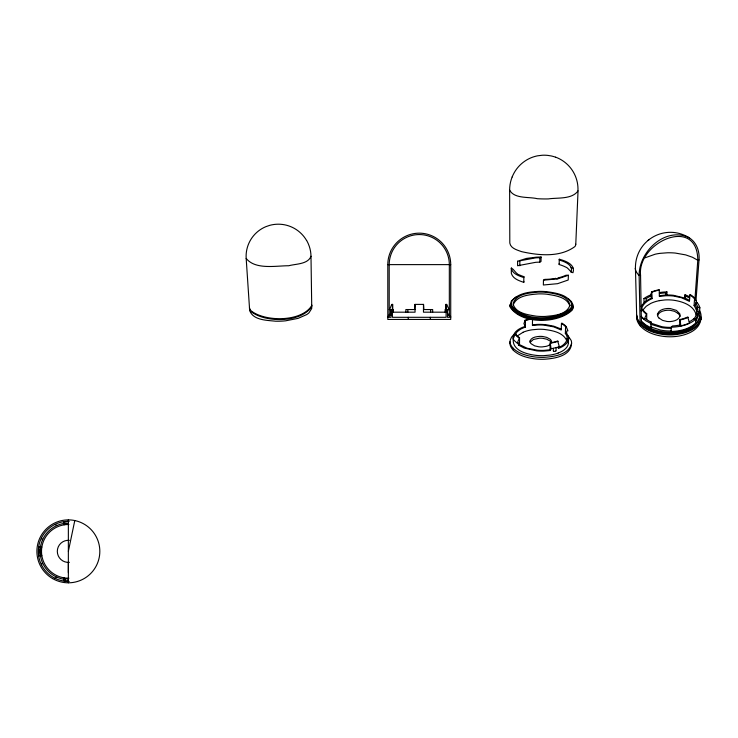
<?xml version="1.0" encoding="UTF-8"?>
<svg xmlns="http://www.w3.org/2000/svg" width="738" height="738" viewBox="0 0 738 738"><rect width="100%" height="100%" fill="white"/><g stroke="black" fill="none" stroke-linecap="round" stroke-linejoin="round"><path stroke-width="1.11" d="M68.357 581.396L68.357 579.302M68.357 572.605L68.357 519.884M387.801 317.248L391.011 317.303L391.011 309.545L389.203 309.545M387.801 316.39L387.801 264.619A31.457 31.457 0 0 1 419.267 233.162A31.457 31.457 0 0 1 450.724 264.619L450.724 319.434L387.801 319.434L387.801 316.39L389.203 316.39L389.203 264.619A30.064 30.064 0 0 1 419.258 234.555A30.064 30.064 0 0 1 449.331 264.619L449.331 316.39L450.724 316.39M513.039 299.61C519.672 292.848 529.958 291.861 538.934 291.39A69.87 69.87 0 0 1 547.153 291.713C555.834 293.069 568.002 294.508 571.682 303.835A5.655 5.655 0 0 1 571.784 305.154L571.738 306.122A6.301 6.301 0 0 1 570.861 309.038C557.873 321.934 522.716 323.161 511.582 306.279A5.793 5.793 0 0 1 511.397 304.84L511.425 304.324M641.377 321.122L645.547 324.794L650.999 327.783L650.999 326.288M652.18 298.604L651.765 291.842L650.529 295.255L651.35 295.837L651.35 298.004L652.18 298.604C647.106 300.68 641.636 304.656 641.304 310.615M391.02 313.198L391.02 312.589M517.587 261.234L517.578 265.754L535.604 262.331A73.671 73.671 0 0 1 539.801 262.147L541.028 261.501L541.111 257.045A81.291 81.291 0 0 0 536.129 257.193L526.498 258.411L517.587 261.234L535.668 257.866A75.359 75.359 0 0 1 539.884 257.691L541.111 257.045M518.371 345.033L518.38 342.709L517.227 343.105L519.534 337.755L519.506 344.637L527.098 348.216L537.439 350.218A54.354 54.354 0 0 0 543.971 350.375L550.022 349.803L550.52 350.485L543.851 351.103A57.167 57.167 0 0 1 536.812 350.882L524.192 348.059L518.371 345.033L519.506 344.637M568.601 298.908L571.452 301.602L573.039 304.895A5.959 5.959 0 0 1 573.149 306.288L573.112 307.119A6.614 6.614 0 0 1 572.208 310.071C558.675 323.65 521.803 324.914 510.198 307.202A6.098 6.098 0 0 1 510.004 305.698L510.013 305.292M519.829 265.781L519.847 261.261M636.663 315.384L636.663 315.716A11.504 11.504 0 0 0 637.364 319.369C641.553 329.268 653.268 333.069 663.093 334.499A55.129 55.129 0 0 0 672.964 334.868C683.296 334.13 696.128 330.928 700.482 320.375A11.245 11.245 0 0 0 700.999 317.847L701.026 317.469M449.331 309.545C446.61 308.198 446.61 315.763 449.331 314.416M523.777 282.359L523.86 276.63A35.728 35.728 0 0 1 520.53 275.394C515.844 274.435 514.469 269.591 511.323 267.968L511.333 272.737A4.566 4.566 0 0 0 511.434 273.706C513.159 278.863 519.118 280.754 523.777 282.359L523.832 281.409M525.447 320.532L525.391 327.119L524.617 326.611L524.635 324.397L523.86 323.89L525.059 320.292L525.447 320.532A41.18 41.18 0 0 1 531.701 319.074M700.888 318.733C699.735 331.371 684.089 336.131 673.185 336.694A54.612 54.612 0 0 1 664.025 336.454C655.316 335.384 646.156 332.534 640.141 325.79M651.765 291.833A38.874 38.874 0 0 1 659.219 289.748L659.366 296.501L665.104 295.8A48.173 48.173 0 0 1 673.388 296.03L681.405 297.7L689.458 301.381L689.873 294.877L690.399 294.656M249.527 308.133L249.536 308.53A5.387 5.387 0 0 0 250.394 311.012C263.623 322.737 300.929 323.41 311.63 306.639A4.843 4.843 0 0 0 311.713 305.68L311.685 305.274M532.513 319.185L532.43 325.495L538.03 325.006A54.372 54.372 0 0 1 544.035 325.135L553.712 326.851L561.231 330.034L561.461 323.401L561.978 323.226M539.801 262.147L539.884 257.691M555.446 278.457A69.51 69.51 0 0 1 544.792 279.37L543.463 280.172L543.362 284.997L557.596 283.678L568.205 280.016L568.389 275.265L565.981 275.228A34.935 34.935 0 0 1 558.029 277.857L558.029 278.54M510.004 305.698L511.36 300.938L516.166 296.888M665.759 295.034L665.805 292.875L666.958 291.907L666.884 294.997M567.079 339.581L567.116 338.216M550.022 349.803L550.207 342.829A40.12 40.12 0 0 0 557.688 340.993L559.321 346.722A35.258 35.258 0 0 1 558.629 346.98L551.083 348.816L550.585 348.124L550.52 350.485M571.738 306.122L571.738 305.735M553.334 351.048L553.417 348.391M556.018 350.808L556.111 347.746M559.192 264.527L559.256 259.222A46.762 46.762 0 0 1 563.26 260.449C568.389 262.221 575.4 265.984 572.956 272.746C569.801 271.925 568.555 267.626 564.939 266.722A35.415 35.415 0 0 0 559.183 264.555L559.109 263.715M558.398 347.054L558.352 348.493C562.753 346.814 568.002 343.936 568.592 338.742A6.697 6.697 0 0 0 568.278 336.27L566.609 333.281L566.692 331.021L567.946 330.836L566.231 326.685L565.603 326.777A16.245 16.245 0 0 0 561.443 323.447M306.63 240.477A32.49 32.49 0 0 1 308.364 243.946A32.297 32.297 0 0 1 310.993 256.224C308.014 264.416 295.689 263.807 288.752 265.745C275.781 265.735 255.33 269.979 246.178 258.42A32.075 32.075 0 0 1 265.883 226.667L269.628 225.376A32.638 32.638 0 0 1 306.593 240.505M679.643 325.089L679.919 319.526A35.452 35.452 0 0 0 687.751 316.98L689.486 322.94A36.66 36.66 0 0 1 682.918 325.32L680.888 325.827L680.288 324.951A47.5 47.5 0 0 1 672.539 325.938L671.248 327.211L671.091 331.482C679.809 331.214 689.126 329.231 695.694 323.133L696.017 318.927L693.582 318.936A23.044 23.044 0 0 1 689.237 321.805M558.38 347.552C564.09 345.744 570.391 339.194 565.354 333.475L565.603 326.777M699.652 316.427L699.624 316.842A10.701 10.701 0 0 1 699.107 319.36C694.901 329.406 682.659 332.432 672.788 333.133A52.905 52.905 0 0 1 663.379 332.783C655.353 331.676 646.968 328.982 641.405 322.801L640.556 275.219C637.088 242.175 697.65 215.127 697.788 260.274L695.002 298.549M570.954 272.23C573.011 267.387 568.915 263.9 565.096 262.184A35.996 35.996 0 0 0 559.33 260.053L559.256 259.222M568.186 335.984L571.157 340.421A7.721 7.721 0 0 1 571.59 343.253C570.991 356.279 554.118 358.677 543.897 359.258A62.01 62.01 0 0 1 535.336 358.908C527.458 357.902 519.109 355.836 513.224 350.19M575.778 244.204L578.038 190.93C571.784 199.592 557.707 197.48 548.269 198.919A136.585 136.585 0 0 1 537.31 198.707C529.128 196.603 514.22 199.122 509.635 190.044A34.88 34.88 0 0 1 512.154 176.954M523.86 276.63L523.814 277.571C519.165 275.994 513.196 274.185 511.425 269.056A4.41 4.41 0 0 1 511.323 268.106M636.728 316.657L636.71 317.543L635.446 268.281A35.073 35.073 0 0 1 666.359 232.562A34.769 34.769 0 0 1 689.652 238.097C696.773 242.728 699.781 251.75 699.024 259.951L695.98 300.698M684.827 298.041L685.012 294.776A37.352 37.352 0 0 1 689.753 296.851M689.532 300.329L685.058 298.134L685.012 294.776M414.627 309.545L414.95 304.397L423.575 304.397L423.898 309.545M513.242 338.779C512.449 332.183 519.248 328.318 524.617 326.611M568.315 343.013L568.592 338.742M696.155 309.296L694.089 305.495L694.559 298.927L695.205 298.798L696.82 302.774L695.611 303.014L695.371 305.237L697.696 309.656M697.595 309.314L697.77 307.091A12.721 12.721 0 0 0 695.51 303.05L695.611 303.014M699.624 316.842L699.698 315.919A10.636 10.636 0 0 0 699.218 311.823M700.842 319.628L701.063 317.091A11.817 11.817 0 0 0 699.587 310.541M568.426 343.022C567.965 348.308 562.651 351.316 558.205 353.022M697.558 317.266L698 313.373A9.732 9.732 0 0 0 697.696 309.665M571.581 343.253C568.915 354.886 553.878 356.666 543.934 357.358A62.462 62.462 0 0 1 535.364 357.007C527.486 356.011 519.128 353.963 513.224 348.327M64.16 577.863L63.726 580.621A29.649 29.649 0 0 0 68.357 580.99M68.357 551.341L74.787 520.548M530.05 341.039C531.268 337.266 536.129 336.666 539.515 336.39A21.919 21.919 0 0 1 542.734 336.5L546.757 337.386L550.188 339.259A5.618 5.618 0 0 1 550.631 339.701L551.378 340.864A2.749 2.749 0 0 1 551.572 341.952A2.648 2.648 0 0 1 551.47 342.616M513.297 304.693C517.08 295.366 529.616 294.73 538.205 293.909A65.184 65.184 0 0 1 546.434 294.158C554.515 295.495 566.895 296.722 569.828 305.947M657.595 315.633C658.84 311.796 663.462 310.569 667.032 310.274A19.16 19.16 0 0 1 670.372 310.347L674.587 311.335L678.287 313.576M657.613 313.862C658.886 310.025 663.499 308.825 667.078 308.521A19.345 19.345 0 0 1 670.427 308.595L676.405 310.384L679.735 313.742A3.976 3.976 0 0 1 679.919 316.307C678.563 320.043 674.08 321.233 670.528 321.537A19.345 19.345 0 0 1 667.014 321.464L662.613 320.384L658.923 318.004M389.618 309.545L391.712 304.397L392.745 304.397L392.745 312.183L415.06 312.183L415.06 304.397M641.193 310.882L641.848 309.296L642.558 309.157A16.162 16.162 0 0 0 646.709 313.65L646.728 319.637M530.17 342.321L533.399 339.471L539.478 338.198A21.762 21.762 0 0 1 542.688 338.308L546.71 339.194L550.142 341.076A4.502 4.502 0 0 1 551.323 342.635M515.244 334.388L517.237 331.666L520.401 329.314A27.832 27.832 0 0 1 525.401 327.128M41.448 564.745L42.518 562.753M641.11 306.215L645.316 301.427L651.35 298.004M642.992 309.859L646.248 306.252L650.75 303.419A35.23 35.23 0 0 1 659.32 300.68M693.895 318.936L695.021 317.414A9.732 9.732 0 0 0 696.248 309.268M517.301 335.938L523.03 332.303M513.759 334.628L511.535 337.174L510.336 339.877A7.472 7.472 0 0 0 510.115 341.694L510.124 343.345A7.472 7.472 0 0 1 510.17 342.607M696.017 318.927C689.366 325.006 679.993 326.943 671.248 327.211M648.139 240.376L649.412 239.37M550.17 344.452L549.312 345.07M54.963 578.26L56.955 577.19M568.389 275.265L557.744 278.872L543.463 280.172M645.012 257.82L655.187 254.204A57.859 57.859 0 0 1 660.187 253.337L667.401 252.783A69.621 69.621 0 0 1 675.27 253.06L685.685 254.896L692.493 257.276L697.788 260.274L699.024 259.951M646.682 313.696L644.311 319.268L645.519 318.733A27.915 27.915 0 0 0 651.008 322.036M641.405 322.801L640.086 323.216L637.337 318.604A11.457 11.457 0 0 1 636.645 315.006M640.556 275.219L639.136 275.588L640.086 323.216C645.907 329.72 654.698 332.552 663.102 333.714A55.359 55.359 0 0 0 672.991 334.083C683.333 333.345 696.174 330.163 700.546 319.609A11.199 11.199 0 0 0 701.063 317.091M694.089 305.495L695.371 305.237M659.311 300.652L665.012 299.942A47.038 47.038 0 0 1 673.24 300.181C682.023 301.362 693.84 305.062 696.165 314.988M41.835 555.548L39.077 555.982A29.649 29.649 0 0 1 39.077 546.71L41.835 547.144M659.375 295.717L665.325 295.052A50.701 50.701 0 0 1 673.665 295.329L685.058 298.134M565.354 333.475L566.609 333.281M515.797 334.12L515.133 334.213L513.141 339.028A14.935 14.935 0 0 0 517.264 343.05M532.439 324.849L536.231 324.48A56.872 56.872 0 0 1 546.258 324.738L553.795 326.178L561.267 329.093M387.801 264.619L450.724 264.619M651.359 295.855A27.454 27.454 0 0 0 646.202 298.558L643.96 298.576L644.016 302.534M392.745 309.545L393.419 309.545L393.419 312.183M415.06 309.545L405.863 309.545L405.863 312.183M423.464 309.545L432.662 309.545L432.662 312.183M445.789 309.545L445.106 309.545L445.106 312.183M389.203 314.416L391.011 314.416M389.203 315.255L391.011 315.255M447.514 315.255L449.331 315.255M450.724 317.303L447.514 317.303L447.514 309.545M571.138 267.608L573.149 268.115M697.77 307.091L699.845 307.82L699.504 311.925L698.019 311.399M650.999 324.36L661.645 327.607A50.322 50.322 0 0 0 671.202 328.299M650.999 327.017L660.427 330.061A49.354 49.354 0 0 0 671.11 330.975M650.999 323.189L661.709 326.657A47.785 47.785 0 0 0 671.239 327.358M54.963 524.432L56.955 525.502M641.387 321.833C646.968 328.013 655.372 330.698 663.397 331.805A53.182 53.182 0 0 0 672.825 332.155C682.696 331.445 694.956 328.447 699.19 318.401A10.646 10.646 0 0 0 699.698 315.919M641.304 316.934L645.501 320.578L650.999 323.539L650.999 322.063L650.999 327.783M641.285 316.325L641.7 316.805A20.267 20.267 0 0 0 644.311 319.268M550.207 342.829L551.083 348.816M679.919 319.526L680.888 325.827M41.448 537.947L42.518 539.939M448.907 309.545L446.813 304.397L445.789 304.397L445.789 312.183L423.464 312.183L423.464 304.397M566.747 340.652C563.057 332.192 551.987 330.44 543.943 329.406A53.422 53.422 0 0 0 537.956 329.268L532.375 329.766A38.367 38.367 0 0 0 523.011 332.248M64.16 524.819L63.726 522.061A29.649 29.649 0 0 1 68.357 521.701M246.178 258.42L249.665 310.495C253.106 320.403 266.962 320.237 275.523 321.205A78.329 78.329 0 0 0 285.68 320.809L298.078 318.373L306.602 314.628A17.666 17.666 0 0 0 308.945 312.875L311.639 308.622A4.954 4.954 0 0 0 311.74 307.608L310.993 256.224M697.705 316.002L697.714 316.501M639.136 275.588C638.785 252.073 664.218 227.276 687.834 237.036A19.963 19.963 0 0 1 689.643 238.106M646.211 298.576L646.23 300.753M391.011 309.545L391.02 311.98M511.397 304.84L511.397 303.816A5.756 5.756 0 0 0 511.582 305.246C522.762 322.1 557.854 320.836 570.917 308.004A6.264 6.264 0 0 0 571.802 305.154M509.635 190.044L509.81 243.06C510.668 248.448 517.292 250.071 521.637 251.658C538.897 255.514 560.013 257.58 574.874 246.584A4.483 4.483 0 0 0 575.815 244.204M513.242 339.194C512.218 351.076 528.002 354.498 536.729 355.439A56.162 56.162 0 0 0 543.758 355.661L550.4 355.043A40.59 40.59 0 0 0 558.205 353.05M446.112 304.397L446.112 317.303L392.413 317.303L392.413 304.397M430.669 309.545L430.669 312.183M430.309 317.303L430.309 319.434M408.225 317.303L408.225 319.434M407.856 309.545L407.856 312.183M68.357 562.393L68.357 582.808M696.377 301.851A13.874 13.874 0 0 1 699.919 307.792M658.969 317.949A4.76 4.76 0 0 1 657.457 313.834M639.246 275.449A11.421 11.421 0 0 1 635.187 268.318M697.917 314.674A10.738 10.738 0 0 1 695.823 320.919M698.056 313.382A11.236 11.236 0 0 1 695.574 318.899M688.259 317.34A36.337 36.337 0 0 1 680.215 319.923M689.855 294.914A19.64 19.64 0 0 1 694.596 298.899M690.371 294.693A20.203 20.203 0 0 1 695.242 298.77M646.11 313.918A16.54 16.54 0 0 1 641.802 309.323M652.18 292.119A37.859 37.859 0 0 1 659.449 290.089M659.421 292.571A52.287 52.287 0 0 1 666.958 291.916M659.403 293.558A48.45 48.45 0 0 1 665.805 292.885M643.942 298.539A28.69 28.69 0 0 1 650.658 294.969M678.259 313.604A5.415 5.415 0 0 1 679.947 316.334M685.168 295.975A32.878 32.878 0 0 1 689.67 298.134M640.206 325.735A14.354 14.354 0 0 1 636.516 317.561M69.354 562.347A11.042 11.042 0 0 1 57.315 551.341A11.042 11.042 0 0 1 69.354 540.345M68.892 578.195A26.854 26.854 0 0 1 41.503 551.341A26.854 26.854 0 0 1 68.892 524.497M68.357 578.896A27.555 27.555 0 0 1 64.049 578.555M41.153 555.659A27.555 27.555 0 0 1 41.153 547.033M64.049 524.137A27.555 27.555 0 0 1 68.357 523.795M65.405 579.441A28.247 28.247 0 0 1 66.134 523.187M40.147 552.744A1.393 1.393 0 0 1 38.717 551.341A1.393 1.393 0 0 1 40.147 549.948M69.243 581.396A30.064 30.064 0 0 1 38.293 551.341A30.064 30.064 0 0 1 69.243 521.296M509.995 304.877A6.07 6.07 0 0 0 510.198 306.371C521.84 324.065 558.657 322.764 572.254 309.25A6.577 6.577 0 0 0 573.168 306.288M511.314 303.807A6.854 6.854 0 0 1 513.085 299.646M512.172 176.963A34.668 34.668 0 0 1 532.882 157.074L533.242 156.973A34.16 34.16 0 0 1 537.688 155.801L542.245 155.248A33.911 33.911 0 0 1 548.076 155.432L551.258 155.958A33.81 33.81 0 0 1 555.373 157.129M555.585 157.139A34.151 34.151 0 0 1 577.946 190.921M518.999 337.893A13.93 13.93 0 0 1 515.078 334.249M519.57 337.7A13.607 13.607 0 0 1 515.742 334.157M561.959 323.272A16.706 16.706 0 0 1 566.277 326.648M558.131 341.279A41.134 41.134 0 0 1 550.456 343.133M555.954 350.965A1.845 1.845 0 0 1 553.472 350.91M513.297 350.107A10.867 10.867 0 0 1 509.857 343.557M513.297 348.244A10.812 10.812 0 0 1 509.847 341.731M525.05 320.283A41.559 41.559 0 0 1 530.742 318.908M513.371 338.474A6.596 6.596 0 0 1 513.242 337.192M529.912 341.039A3.589 3.589 0 0 0 531.295 343.843L534.653 345.864L538.777 346.795A21.909 21.909 0 0 0 542.107 346.915L546.009 346.38A12.159 12.159 0 0 0 549.321 345.089M558.205 278.355A2.371 2.371 0 0 1 555.557 278.281M249.462 307.718A5.341 5.341 0 0 0 250.339 310.172C263.604 321.851 300.864 322.543 311.611 305.818A4.806 4.806 0 0 0 311.694 304.859M569.93 305.246C566.673 314.941 553.777 315.615 545.133 316.445A65.636 65.636 0 0 1 536.129 316.15C528.26 314.785 516.572 313.558 513.325 304.859A5.323 5.323 0 0 1 513.288 302.903C517.052 293.549 529.626 292.949 538.233 292.119A65.719 65.719 0 0 1 546.471 292.377C554.801 293.687 568.168 295.117 569.93 305.246M52.629 578.592A31.457 31.457 0 0 0 99.824 551.341A31.457 31.457 0 0 0 52.629 524.1A31.457 31.457 0 0 0 52.629 578.592"/></g></svg>
